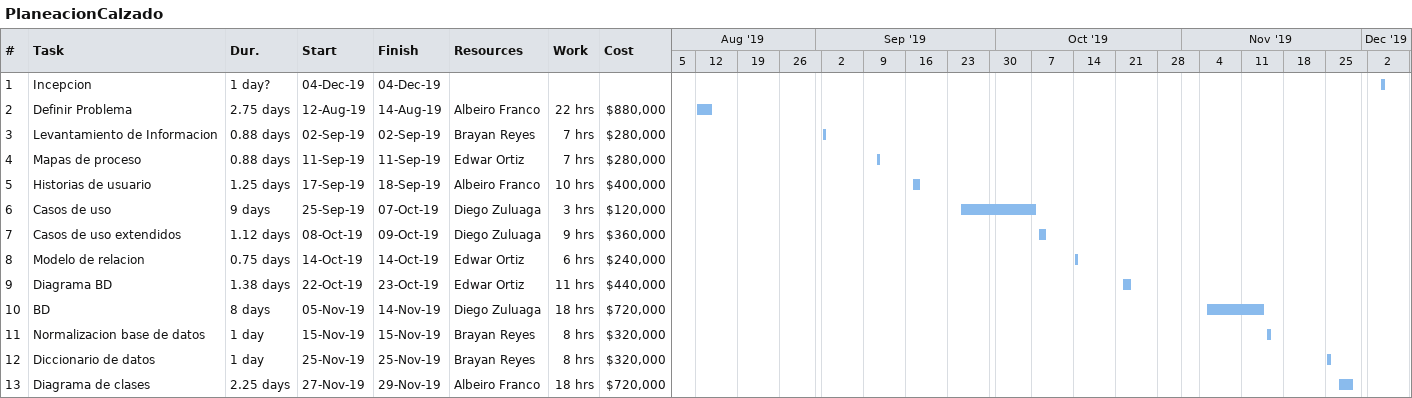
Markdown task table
PlaneacionCalzado

| ID | Task | Duration | Start | Finish | Resources | Work (h) | Cost ($) |
|---|---|---|---|---|---|---|---|
| 1 | Incepcion | 1d? | 2019-12-04 | 2019-12-04 |  |  |  |
| 2 | Definir Problema | 2.75d | 2019-08-12 | 2019-08-14 | Albeiro Franco | 22 | 880000 |
| 3 | Levantamiento de Informacion | 0.88d | 2019-09-02 | 2019-09-02 | Brayan Reyes | 7 | 280000 |
| 4 | Mapas de proceso | 0.88d | 2019-09-11 | 2019-09-11 | Edwar Ortiz | 7 | 280000 |
| 5 | Historias de usuario | 1.25d | 2019-09-17 | 2019-09-18 | Albeiro Franco | 10 | 400000 |
| 6 | Casos de uso | 9d | 2019-09-25 | 2019-10-07 | Diego Zuluaga | 3 | 120000 |
| 7 | Casos de uso extendidos | 1.12d | 2019-10-08 | 2019-10-09 | Diego Zuluaga | 9 | 360000 |
| 8 | Modelo de relacion | 0.75d | 2019-10-14 | 2019-10-14 | Edwar Ortiz | 6 | 240000 |
| 9 | Diagrama BD | 1.38d | 2019-10-22 | 2019-10-23 | Edwar Ortiz | 11 | 440000 |
| 10 | BD | 8d | 2019-11-05 | 2019-11-14 | Diego Zuluaga | 18 | 720000 |
| 11 | Normalizacion base de datos | 1d | 2019-11-15 | 2019-11-15 | Brayan Reyes | 8 | 320000 |
| 12 | Diccionario de datos | 1d | 2019-11-25 | 2019-11-25 | Brayan Reyes | 8 | 320000 |
| 13 | Diagrama de clases | 2.25d | 2019-11-27 | 2019-11-29 | Albeiro Franco | 18 | 720000 |
